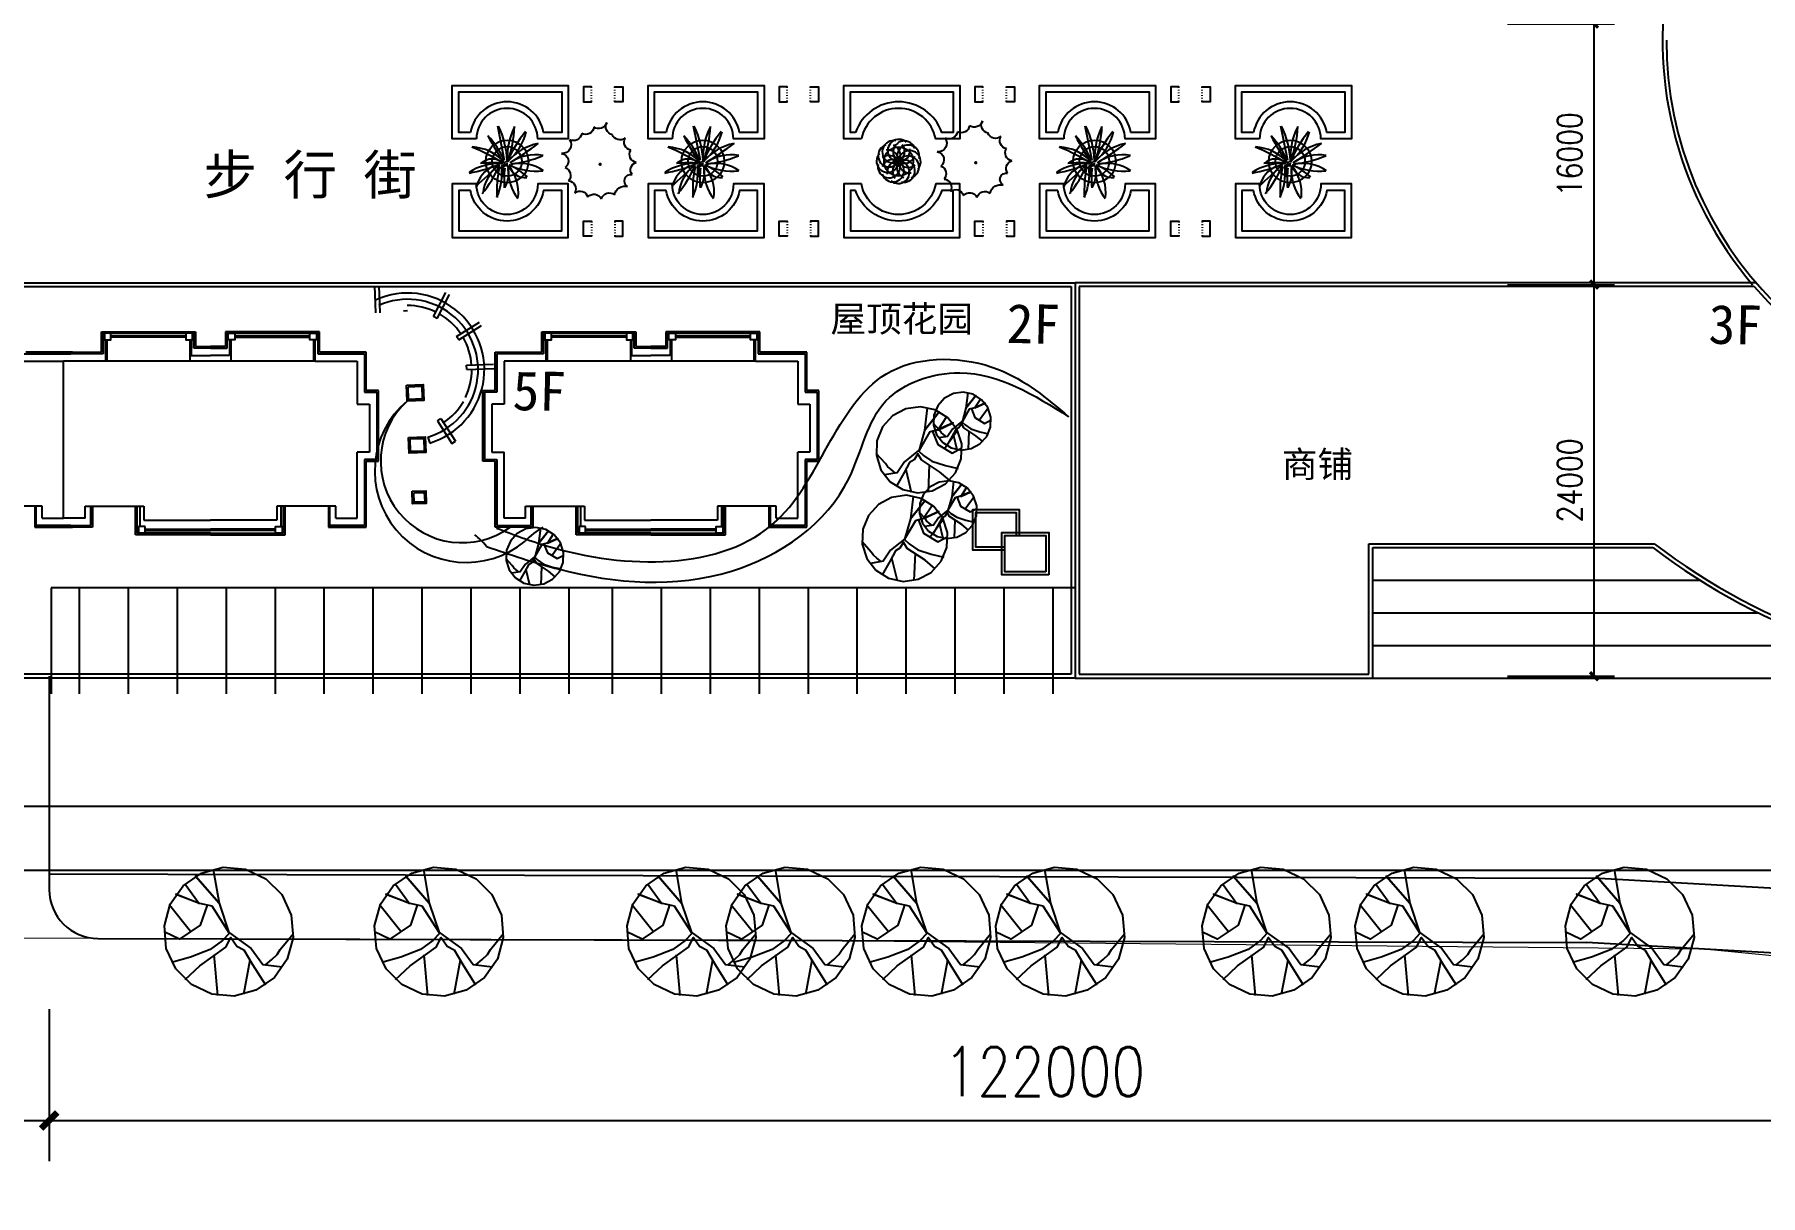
# Model space of a CAD drawing. Extents: x 225694 to 1397201, y -46174 to 794826.
# Drawn here: x 599084 to 704871, y 162947 to 234129 of the extents above; entities that cross this region are included whole.
import ezdxf
from ezdxf.enums import TextEntityAlignment as Align

# ---------------------------------------------------------------- set-up
doc = ezdxf.new("R2010")
doc.units = 0
doc.header["$LTSCALE"] = 0.5
doc.header["$MEASUREMENT"] = 0
doc.linetypes.add('X11', pattern=[6, 5, -1])
for name, color, linetype in [('08-树', 73, 'Continuous'), ('1', 4, 'Continuous'), ('PUB_DIM', 3, 'Continuous'), ('TR', 84, 'Continuous'), ('TREE', 84, 'Continuous'), ('TREE1', 62, 'Continuous'), ('WINDOW', 3, 'Continuous'), ('ZJ', 7, 'Continuous'), ('屋顶', 135, 'Continuous'), ('树', 124, 'Continuous'), ('环境', 64, 'Continuous'), ('红线', 1, 'Continuous'), ('路', 40, 'Continuous')]:
    doc.layers.add(name, color=color, linetype=linetype)
doc.layers.add('road', color=7, linetype='Continuous', lineweight=0)
doc.styles.add('DIM_FONT', font='SIMPLEX.shx', dxfattribs={"width": 0.8})
doc.styles.add('等线体', font='')
doc.styles.get('等线体').set_extended_font_data('黑体')
doc.dimstyles.new('DIMN1000', dxfattribs={"dimscale": 10, "dimtxt": 300, "dimasz": 100, "dimexe": 250, "dimexo": 300, "dimgap": 150, "dimtad": 1, "dimdec": 0, "dimzin": 0, "dimdsep": 46, "dimtxsty": 'DIM_FONT', "dimcen": 0.09, "dimclrt": 7, "dimazin": 2, "dimtfac": 1, "dimtdec": 0, "dimtix": 1, "dimtmove": 2, "dimatfit": 3, "dimfxl": 1, "dimtolj": 1, "dimtzin": 0, "dimarcsym": 0})
doc.dimstyles.new('DIMN500', dxfattribs={"dimscale": 5, "dimtxt": 300, "dimasz": 100, "dimexe": 250, "dimexo": 300, "dimgap": 150, "dimtad": 1, "dimdec": 0, "dimzin": 0, "dimdsep": 46, "dimtxsty": 'DIM_FONT', "dimcen": 0.09, "dimclrt": 7, "dimazin": 2, "dimtfac": 1, "dimtdec": 0, "dimtix": 1, "dimtmove": 2, "dimatfit": 3, "dimfxl": 1, "dimtolj": 1, "dimtzin": 0, "dimarcsym": 0})

# ---------------------------------------------------------------- blocks, each defined once
blk = doc.blocks.new('64')
at = {"linetype": 'Continuous'}
blk.add_lwpolyline([(1976, 57), (1856, 741), (1508, 1343), (976, 1789), (324, 2027), (-371, 2027), (-1024, 1789), (-1556, 1343), (-1903, 741), (-2024, 57), (-1903, -627), (-1556, -1228), (-1024, -1675), (-371, -1912), (324, -1912), (976, -1675), (1508, -1228), (1856, -627), (1976, 57)], dxfattribs=at)
for points in [[(-737, 1911), (-285, 955), (-166, 2053), (-285, 955), (0, 0), (285, -57), (761, -71), (1402, 86), (1973, 285)], [(238, 2039), (226, 1298), (654, 1954), (214, 1298), (-47, 1012), (-12, 14)], [(939, 742), (1010, 1782)], [(59, 1112), (582, 727), (1355, 742), (1616, 1198)], [(-24, 14), (-297, -770), (-309, -1383), (-760, -1782)], [(1925, -385), (1319, -299), (321, -285), (24, -128), (24, -456), (-83, -670), (-47, -1198), (-12, -1939)], [(1390, -1369), (761, -271)], [(-59, -1041), (713, -1797)], [(-368, -1440), (-630, -1412), (-844, -1383), (-1010, -1312), (-1616, -1141)]]:
    blk.add_lwpolyline(points)
blk = doc.blocks.new('凤尾兰')
at = {"layer": '08-树', "color": 105}
for p, q in [((61, 375), (1042, 3985)), ((-426, -247), (-914, -1117))]:
    blk.add_line(p, q, dxfattribs=at)
for centre, radius, start, end in [((-8054, 4014), 9165, 335.75022, 359.55797), ((-15721, -8884), 17975, 30.39379, 42.27684), ((-4860, -1114), 4997, 16.84726, 59.86943), ((20925, 3474), 21269, 179.84059, 189.05452), ((-9135, 914), 9173, 357.15274, 16.58826), ((-8085, 9116), 12265, 313.14256, 330.8902), ((8333, -9026), 12206, 113.71517, 131.14158), ((7182, -2891), 7563, 126.99795, 155.46328), ((-1035, 5934), 5929, 283.38081, 319.79923), ((547, 16150), 15902, 253.69409, 265.6232), ((-52902, 174479), 181898, 285.63192, 286.69997), ((-3124, -4647), 5627, 60.52759, 97.75362), ((-1449, -2766), 3149, 87.09523, 139.79167), ((-8554, 9507), 12223, 293.65728, 310.18925), ((94, -4010), 4324, 99.66275, 148.18466), ((8598, -7393), 11935, 141.44931, 157.22784), ((-6838, -10421), 12506, 58.22112, 69.01449), ((-1853, -511), 1820, 23.35428, 103.88132), ((2564, -4830), 5447, 73.89084, 114.53099), ((-4666, 51571), 51909, 275.6835, 279.69465), ((-6274, 1998), 6109, 309.26977, 340.11252), ((9457, -6613), 11596, 147.18631, 157.60608), ((-3148, 590), 3403, 305.04389, 344.29464), ((4936, -2975), 5515, 153.78321, 189.23175), ((-425, -118), 112, 230.87794, 160.11252), ((-4203, -1315), 4527, 327.06001, 13.62364), ((2021, -588), 1821, 169.2664, 248.9589), ((5548, 3750), 6600, 216.83653, 249.16162), ((-6231, -5416), 8328, 22.36654, 38.34288), ((-749, -4713), 4627, 29.71983, 74.6757), ((5005, 12841), 13853, 250.90822, 265.41629), ((1192, -4615), 4582, 52.73635, 98.57412)]:
    blk.add_arc(centre, radius, start, end, dxfattribs=at)
for points in [[(-529, 169), (302, 42), (-391, -164), (93, -331)], [(-26, 320), (312, 245), (-27, 136), (311, 61)]]:
    blk.add_solid(points, dxfattribs=at)
blk = doc.blocks.new('SU3')
at = {"layer": 'TREE'}
blk.add_line((-2217, 110), (-2217, 110), dxfattribs=at)
blk.add_lwpolyline([(-54, -55, 99.8, 99.8, 1), (-45, 44, 99.8, 99.8, 1)], format="xyseb", close=True, dxfattribs=at)
for centre, radius, start, end in [((-873, 2260), 490, 280.77747, 30.77747), ((40, 2640), 508, 194.66819, 304.66819), ((824, 2290), 500, 187.81054, 297.81054), ((-1979, 1325), 490, 280.77747, 30.77747), ((-1240, 1949), 490, 229.65696, 339.65696), ((1553, 1916), 500, 187.80859, 297.80859), ((2228, 1175), 534, 145.97521, 274.2364), ((-2309, 592), 490, 280.77747, 30.77747), ((-2349, -346), 475, 323.81734, 73.81734), ((2332, 175), 473, 97.83354, 233.01762), ((-1891, -1005), 386, 299.20423, 101.1613), ((1915, -1486), 500, 97.83787, 207.83787), ((2223, -667), 496, 110.74851, 220.74851), ((-1547, -1981), 658, 12.97119, 103.74216), ((-599, -2230), 501, 17.66782, 127.66782), ((324, -2308), 501, 42.74024, 152.74024), ((1169, -2117), 500, 52.59973, 162.59973)]:
    blk.add_arc(centre, radius, start, end, dxfattribs=at)
blk = doc.blocks.new('_ArchTick')
at = {"color": 0, "linetype": 'ByBlock'}
blk.add_lwpolyline([(-0.5, -0.5, 0.4, 0.4, 0), (0.5, 0.5, 0.4, 0.4, 0)], format="xyseb", dxfattribs=at)
blk = doc.blocks.new('*U35')
at = {"color": 0, "lineweight": -2}
for p, q in [((689375, 234789), (695922, 234789)), ((694672, 218789), (694672, 234789)), ((694672, 218789), (694672, 234789)), ((689375, 218789), (695922, 218789))]:
    blk.add_line(p, q, dxfattribs=at)
at = {"layer": 'DEFPOINTS', "color": 0}
for p in [(687875, 234789), (687875, 218789)]:
    blk.add_point(p, dxfattribs=at)
at = {"color": 0, "lineweight": -2, "xscale": 500, "yscale": 500, "zscale": 500}
for p, rotation in [((694672, 234789), 90), ((694672, 218789), 270)]:
    blk.add_blockref('_ArchTick', p, dxfattribs=dict(at, rotation=rotation))
at = {"color": 7, "insert": (693172, 226789), "char_height": 1500, "width": 0.000000001, "attachment_point": 5, "rotation": 90, "style": 'DIM_FONT'}
blk.add_mtext('\\A1;16000', dxfattribs=at)
blk = doc.blocks.new('*U36')
at = {"color": 0, "lineweight": -2}
for p, q in [((689375, 218789), (695922, 218789)), ((694672, 194789), (694672, 218789)), ((694672, 194789), (694672, 218789)), ((689375, 194789), (695922, 194789))]:
    blk.add_line(p, q, dxfattribs=at)
at = {"layer": 'DEFPOINTS', "color": 0}
for p in [(687875, 218789), (687875, 194789)]:
    blk.add_point(p, dxfattribs=at)
at = {"color": 0, "lineweight": -2, "xscale": 500, "yscale": 500, "zscale": 500}
for p, rotation in [((694672, 218789), 90), ((694672, 194789), 270)]:
    blk.add_blockref('_ArchTick', p, dxfattribs=dict(at, rotation=rotation))
at = {"color": 7, "insert": (693172, 206789), "char_height": 1500, "width": 0.000000001, "attachment_point": 5, "rotation": 90, "style": 'DIM_FONT'}
blk.add_mtext('\\A1;24000', dxfattribs=at)
blk = doc.blocks.new('*U41')
at = {"color": 0, "lineweight": -2}
for p, q in [((599983, 174374), (599983, 165043)), ((721983, 174374), (721983, 165043)), ((599983, 167543), (721983, 167543)), ((599983, 167543), (721983, 167543))]:
    blk.add_line(p, q, dxfattribs=at)
at = {"layer": 'DEFPOINTS', "color": 0}
for p in [(599983, 177374), (721983, 177374)]:
    blk.add_point(p, dxfattribs=at)
at = {"color": 0, "lineweight": -2, "xscale": 1000, "yscale": 1000, "zscale": 1000, "rotation": 180}
blk.add_blockref('_ArchTick', (599983, 167543), dxfattribs=at)
at = {"color": 0, "lineweight": -2, "xscale": 1000, "yscale": 1000, "zscale": 1000}
blk.add_blockref('_ArchTick', (721983, 167543), dxfattribs=at)
at = {"color": 7, "insert": (660983, 170543), "char_height": 3000, "width": 0.000000001, "attachment_point": 5, "style": 'DIM_FONT'}
blk.add_mtext('\\A1;122000', dxfattribs=at)
blk = doc.blocks.new('*U86')
at = {"color": 0, "lineweight": -2}
for p, q in [((569983, 174374), (569983, 165043)), ((599983, 174374), (599983, 165043)), ((569983, 167543), (599983, 167543)), ((569983, 167543), (599983, 167543))]:
    blk.add_line(p, q, dxfattribs=at)
at = {"layer": 'DEFPOINTS', "color": 0}
for p in [(569983, 177374), (599983, 177374)]:
    blk.add_point(p, dxfattribs=at)
at = {"color": 0, "lineweight": -2, "xscale": 1000, "yscale": 1000, "zscale": 1000, "rotation": 180}
blk.add_blockref('_ArchTick', (569983, 167543), dxfattribs=at)
at = {"color": 0, "lineweight": -2, "xscale": 1000, "yscale": 1000, "zscale": 1000}
blk.add_blockref('_ArchTick', (599983, 167543), dxfattribs=at)
at = {"color": 7, "insert": (584983, 170543), "char_height": 3000, "width": 0.000000001, "attachment_point": 5, "style": 'DIM_FONT'}
blk.add_mtext('\\A1;30000', dxfattribs=at)

msp = doc.modelspace()

# ---------------------------------------------------------------- linework, layer by layer
at = {"layer": '1', "color": 7}
for p, q in [((662863.2, 200208.2), (600103.2, 200208.2)), ((600103.2, 200208.2), (600103.2, 193708.2)), ((601824.2, 200208.2), (601824.2, 193708.2)), ((604824.2, 200208.2), (604824.2, 193708.2)), ((607824.2, 200208.2), (607824.2, 193708.2)), ((610824.2, 200208.2), (610824.2, 193708.2)), ((613824.2, 200208.2), (613824.2, 193708.2)), ((616824.2, 200208.2), (616824.2, 193708.2)), ((619824.2, 200208.2), (619824.2, 193708.2)), ((622824.2, 200208.2), (622824.2, 193708.2)), ((625824.2, 200208.2), (625824.2, 193708.2)), ((628824.2, 200208.2), (628824.2, 193708.2)), ((631824.2, 200208.2), (631824.2, 193708.2)), ((634493.7, 200208.2), (634493.7, 193708.2)), ((637493.7, 200208.2), (637493.7, 193708.2)), ((640493.7, 200208.2), (640493.7, 193708.2)), ((643493.7, 200208.2), (643493.7, 193708.2)), ((646493.7, 200208.2), (646493.7, 193708.2)), ((649493.7, 200208.2), (649493.7, 193708.2)), ((652493.7, 200208.2), (652493.7, 193708.2)), ((655493.7, 200208.2), (655493.7, 193708.2)), ((658493.7, 200208.2), (658493.7, 193708.2)), ((661493.7, 200208.2), (661493.7, 193708.2)), ((681103.2, 200668.9), (701163.9, 200668.9)), ((681103.2, 198668.9), (704750.6, 198668.9)), ((681103.2, 196668.9), (709634.9, 196668.9)), ((681103.2, 194668.9), (729603.2, 194668.9))]:
    msp.add_line(p, q, dxfattribs=at)
at = {"layer": 'road', "color": 3}
msp.add_lwpolyline([(411886.8, 134306.4), (681831, 135083.3), (722314.9, 132545.9), (757499.1, 128190.6), (796511.1, 121136.9), (829702.7, 113451.3), (835942.4, 109319.8), (839378.4, 102818.1), (839803.1, 96869), (839803.1, 71317.9), (861476.7, 71317.9), (861487.3, 88051), (863243.3, 93386), (867816.8, 96639.9), (873485.7, 96531.1), (878259, 94844.5), (878259, 142886.4), (830448.8, 157748.9), (747825.5, 173519.2), (701410.9, 178050.5), (643134.1, 178596.4), (602974.5, 178704.6), (408690.3, 179359.3)], dxfattribs=at)
at = {"layer": 'TREE1', "color": 7}
for points, elevation in [([(621881, 212626.8), (622910.8, 212666.8), (622948.5, 211697.7), (621918.6, 211657.7)], 0), ([(621980.6, 212534.6), (622818.6, 212567.2), (622848.8, 211789.9), (622010.8, 211757.3)], 0), ([(622005.6, 209421.5), (623035.4, 209461.5), (623073.1, 208492.4), (622043.2, 208452.3)], 0), ([(622105.2, 209329.3), (622943.2, 209361.8), (622973.4, 208584.6), (622135.4, 208552)], 0), ([(622229.8, 206123.9), (623067.8, 206156.5), (623098, 205379.2), (622260, 205346.7)], 0), ([(622329.5, 206031.7), (622975.6, 206056.9), (622998.3, 205471.4), (622352.2, 205446.3)], 0), ([(661257.9, 200995.9), (658373.3, 200995.9), (658373.3, 203599.6), (661257.9, 203599.6)], -2981), ([(661073.6, 201180.2), (658557.6, 201180.2), (658557.6, 203415.3), (661073.6, 203415.3)], -2981)]:
    msp.add_lwpolyline(points, close=True, dxfattribs=dict(at, elevation=elevation))
at = {"layer": 'TREE1', "color": 7, "elevation": 0}
for points in [[(658557.6, 202516.1), (656584.9, 202516.1), (656584.9, 205001.7), (659429.7, 205001.7), (659429.7, 203415.3)], [(658557.6, 202700.5), (656769.2, 202700.5), (656769.2, 204817.4), (659245.4, 204817.4), (659245.4, 203415.3)]]:
    msp.add_lwpolyline(points, dxfattribs=at)
at = {"layer": 'WINDOW', "color": 7}
for p, q in [((596023.2, 218908.9), (662863.2, 218908.9)), ((596263.2, 218668.9), (662623.2, 218668.9)), ((662623.2, 218668.9), (662623.2, 194908.9)), ((662863.2, 218908.9), (662863.2, 194668.9)), ((704602.7, 218908.9), (662863.2, 218908.9)), ((662863.2, 218908.9), (662863.2, 194668.9)), ((704492.6, 218668.9), (663103.2, 218668.9)), ((663103.2, 218668.9), (663103.2, 194908.9)), ((680863.2, 194908.9), (680863.2, 202908.9)), ((680863.2, 202908.9), (698359.4, 202908.9)), ((681103.2, 194668.9), (681103.2, 202668.9)), ((681103.2, 202668.9), (698278.3, 202668.9)), ((662863.2, 194668.9), (597483.2, 194668.9)), ((662623.2, 194908.9), (597723.2, 194908.9)), ((662863.2, 194668.9), (681103.2, 194668.9)), ((663103.2, 194908.9), (680863.2, 194908.9))]:
    msp.add_line(p, q, dxfattribs=at)
for radius, start, end in [(23120, 119.256522, 220.450354), (22880, 180, 269.398984), (23120, 220.842296, 270), (39120, 232.702604, 270), (38880, 232.583406, 270)]:
    msp.add_arc((721983.2, 233788.9), radius, start, end, dxfattribs=at)
at = {"layer": '屋顶', "color": 7}
for p, q in [((603183.2, 214658.9), (603183.2, 215908.9)), ((603183.2, 215908.9), (608943.2, 215908.9)), ((603283.2, 215808.9), (603283.2, 214558.9)), ((608843.2, 215808.9), (603283.2, 215808.9)), ((608843.2, 214898.9), (608843.2, 215808.9)), ((608943.2, 215908.9), (608943.2, 214998.9)), ((610783.2, 215908.9), (610783.2, 214998.9)), ((616543.2, 215908.9), (610783.2, 215908.9)), ((610883.2, 214898.9), (610883.2, 215808.9)), ((610883.2, 215808.9), (616443.2, 215808.9)), ((616443.2, 215808.9), (616443.2, 214558.9)), ((616543.2, 214658.9), (616543.2, 215908.9)), ((630183.2, 214658.9), (630183.2, 215908.9)), ((630183.2, 215908.9), (635943.2, 215908.9)), ((630283.2, 215808.9), (630283.2, 214558.9)), ((635843.2, 215808.9), (630283.2, 215808.9)), ((635843.2, 214898.9), (635843.2, 215808.9)), ((635943.2, 215908.9), (635943.2, 214998.9)), ((637783.2, 215908.9), (637783.2, 214998.9)), ((643543.2, 215908.9), (637783.2, 215908.9)), ((637883.2, 214898.9), (637883.2, 215808.9)), ((637883.2, 215808.9), (643443.2, 215808.9)), ((643443.2, 215808.9), (643443.2, 214558.9)), ((643543.2, 214658.9), (643543.2, 215908.9)), ((603447, 214108.9), (603447, 215408.9)), ((603527, 214108.9), (603527, 215408.9)), ((608363.2, 215648.9), (603763.2, 215648.9)), ((608363.2, 215568.9), (603763.2, 215568.9)), ((608603.2, 215408.9), (608603.2, 214108.9)), ((608683.2, 215408.9), (608683.2, 214448.9)), ((609863.2, 214898.9), (608843.2, 214898.9)), ((608943.2, 214998.9), (609863.2, 214998.9)), ((610783.2, 214998.9), (609863.2, 214998.9)), ((609863.2, 214898.9), (610883.2, 214898.9)), ((611043.2, 215408.9), (611043.2, 214448.9)), ((611123.2, 215408.9), (611123.2, 214108.9)), ((611363.2, 215648.9), (615963.2, 215648.9)), ((611363.2, 215568.9), (615963.2, 215568.9)), ((616199.3, 214108.9), (616199.3, 215408.9)), ((616279.3, 214108.9), (616279.3, 215408.9)), ((630447, 214108.9), (630447, 215408.9)), ((630527, 214108.9), (630527, 215408.9)), ((635363.2, 215648.9), (630763.2, 215648.9)), ((635363.2, 215568.9), (630763.2, 215568.9)), ((635603.2, 215408.9), (635603.2, 214108.9)), ((635683.2, 215408.9), (635683.2, 214448.9)), ((636863.2, 214898.9), (635843.2, 214898.9)), ((635943.2, 214998.9), (636863.2, 214998.9)), ((637783.2, 214998.9), (636863.2, 214998.9)), ((636863.2, 214898.9), (637883.2, 214898.9)), ((638043.2, 215408.9), (638043.2, 214448.9)), ((638123.2, 215408.9), (638123.2, 214108.9)), ((638363.2, 215648.9), (642963.2, 215648.9)), ((638363.2, 215568.9), (642963.2, 215568.9)), ((643199.3, 214108.9), (643199.3, 215408.9)), ((643279.3, 214108.9), (643279.3, 215408.9)), ((598283.2, 214108.9), (600863.2, 214108.9)), ((598443.2, 214558.9), (601313.2, 214558.9)), ((601413.2, 214658.9), (598543.2, 214658.9)), ((600313.2, 214658.9), (603183.2, 214658.9)), ((603283.2, 214558.9), (600413.2, 214558.9)), ((603052.5, 214558.9), (600458.2, 214558.9)), ((616283.2, 214108.9), (600863.2, 214108.9)), ((600863.2, 204468.9), (600863.2, 214108.9)), ((608683.2, 214448.9), (609863.2, 214448.9)), ((611043.2, 214448.9), (609863.2, 214448.9)), ((616283.2, 214108.9), (618863.2, 214108.9)), ((616443.2, 214558.9), (619313.2, 214558.9)), ((616443.2, 214558.9), (616448.2, 214558.9)), ((619413.2, 214658.9), (616543.2, 214658.9)), ((618863.2, 214108.9), (618863.2, 211458.9)), ((619313.2, 214558.9), (619313.2, 212208.9)), ((619413.2, 212308.9), (619413.2, 214658.9)), ((627313.2, 214658.9), (630183.2, 214658.9)), ((627313.2, 212308.9), (627313.2, 214658.9)), ((630283.2, 214558.9), (627413.2, 214558.9)), ((627413.2, 214558.9), (627413.2, 212208.9)), ((630052.5, 214558.9), (627458.2, 214558.9)), ((627863.2, 214108.9), (627863.2, 211458.9)), ((643283.2, 214108.9), (627863.2, 214108.9)), ((635683.2, 214448.9), (636863.2, 214448.9)), ((638043.2, 214448.9), (636863.2, 214448.9)), ((643283.2, 214108.9), (645863.2, 214108.9)), ((643443.2, 214558.9), (646313.2, 214558.9)), ((643443.2, 214558.9), (643448.2, 214558.9)), ((646413.2, 214658.9), (643543.2, 214658.9)), ((645863.2, 214108.9), (645863.2, 211458.9)), ((646313.2, 214558.9), (646313.2, 212208.9)), ((646413.2, 212308.9), (646413.2, 214658.9)), ((619313.2, 212208.9), (620063.2, 212208.9)), ((620163.2, 212308.9), (619413.2, 212308.9)), ((620063.2, 212208.9), (620063.2, 208068.9)), ((620163.2, 207968.9), (620163.2, 212308.9)), ((626563.2, 207968.9), (626563.2, 212308.9)), ((626563.2, 212308.9), (627313.2, 212308.9)), ((626663.2, 212208.9), (626663.2, 208068.9)), ((627413.2, 212208.9), (626663.2, 212208.9)), ((646313.2, 212208.9), (647063.2, 212208.9)), ((647163.2, 212308.9), (646413.2, 212308.9)), ((647063.2, 212208.9), (647063.2, 208068.9)), ((647163.2, 207968.9), (647163.2, 212308.9)), ((618863.2, 211458.9), (619613.2, 211458.9)), ((619613.2, 211458.9), (619613.2, 208518.9)), ((627863.2, 211458.9), (627113.2, 211458.9)), ((627113.2, 211458.9), (627113.2, 208518.9)), ((645863.2, 211458.9), (646613.2, 211458.9)), ((646613.2, 211458.9), (646613.2, 208518.9)), ((600863.2, 204468.9), (600863.2, 208518.9)), ((618863.2, 204468.9), (618863.2, 208518.9)), ((619613.2, 208518.9), (618863.2, 208518.9)), ((627113.2, 208518.9), (627863.2, 208518.9)), ((627863.2, 204468.9), (627863.2, 208518.9)), ((645863.2, 204468.9), (645863.2, 208518.9)), ((646613.2, 208518.9), (645863.2, 208518.9)), ((619313.2, 208068.9), (619313.2, 204018.9)), ((619313.2, 208068.9), (619313.2, 204018.9)), ((620063.2, 208068.9), (619313.2, 208068.9)), ((619563.2, 208068.9), (619313.2, 208068.9)), ((619413.2, 203918.9), (619413.2, 207968.9)), ((619413.2, 207968.9), (620163.2, 207968.9)), ((627313.2, 207968.9), (626563.2, 207968.9)), ((626663.2, 208068.9), (627413.2, 208068.9)), ((627163.2, 208068.9), (627413.2, 208068.9)), ((627313.2, 203918.9), (627313.2, 207968.9)), ((627413.2, 208068.9), (627413.2, 204018.9)), ((627413.2, 208068.9), (627413.2, 204018.9)), ((646313.2, 208068.9), (646313.2, 204018.9)), ((646313.2, 208068.9), (646313.2, 204018.9)), ((647063.2, 208068.9), (646313.2, 208068.9)), ((646563.2, 208068.9), (646313.2, 208068.9)), ((646413.2, 203918.9), (646413.2, 207968.9)), ((646413.2, 207968.9), (647163.2, 207968.9)), ((599543.2, 205218.9), (595943.2, 205218.9)), ((599093.2, 205218.9), (599093.2, 203918.9)), ((599193.2, 204018.9), (599193.2, 205218.9)), ((599193.2, 204018.9), (599193.2, 205218.9)), ((599543.2, 204468.9), (599543.2, 205218.9)), ((599543.2, 204468.9), (600863.2, 204468.9)), ((602183.2, 204468.9), (600863.2, 204468.9)), ((602183.2, 205218.9), (605783.2, 205218.9)), ((602183.2, 204468.9), (602183.2, 205218.9)), ((602533.2, 204018.9), (602533.2, 205218.9)), ((602533.2, 204018.9), (602533.2, 205218.9)), ((602633.2, 205218.9), (602633.2, 203918.9)), ((605083.2, 205218.9), (605783.2, 205218.9)), ((605283.2, 203458.9), (605283.2, 205218.9)), ((605383.2, 203558.9), (605383.2, 205218.9)), ((605543.2, 205218.9), (605543.2, 203958.9)), ((605783.2, 205218.9), (605783.2, 204358.9)), ((605783.2, 204358.9), (609863.2, 204358.9)), ((613943.2, 204358.9), (609863.2, 204358.9)), ((617543.2, 205218.9), (613943.2, 205218.9)), ((613943.2, 205218.9), (613943.2, 204358.9)), ((614643.2, 205218.9), (613943.2, 205218.9)), ((614183.2, 205218.9), (614183.2, 203958.9)), ((614343.2, 203558.9), (614343.2, 205218.9)), ((614443.2, 203458.9), (614443.2, 205218.9)), ((617093.2, 205218.9), (617093.2, 203918.9)), ((617193.2, 204018.9), (617193.2, 205218.9)), ((617193.2, 204018.9), (617193.2, 205218.9)), ((617543.2, 204468.9), (617543.2, 205218.9)), ((617543.2, 204468.9), (618863.2, 204468.9)), ((629183.2, 204468.9), (627863.2, 204468.9)), ((629183.2, 205218.9), (632783.2, 205218.9)), ((629183.2, 204468.9), (629183.2, 205218.9)), ((629533.2, 204018.9), (629533.2, 205218.9)), ((629533.2, 204018.9), (629533.2, 205218.9)), ((629633.2, 205218.9), (629633.2, 203918.9)), ((632083.2, 205218.9), (632783.2, 205218.9)), ((632283.2, 203458.9), (632283.2, 205218.9)), ((632383.2, 203558.9), (632383.2, 205218.9)), ((632543.2, 205218.9), (632543.2, 203958.9)), ((632783.2, 205218.9), (632783.2, 204358.9)), ((632783.2, 204358.9), (636863.2, 204358.9)), ((640943.2, 204358.9), (636863.2, 204358.9)), ((644543.2, 205218.9), (640943.2, 205218.9)), ((640943.2, 205218.9), (640943.2, 204358.9)), ((641643.2, 205218.9), (640943.2, 205218.9)), ((641183.2, 205218.9), (641183.2, 203958.9)), ((641343.2, 203558.9), (641343.2, 205218.9)), ((641443.2, 203458.9), (641443.2, 205218.9)), ((644093.2, 205218.9), (644093.2, 203918.9)), ((644193.2, 204018.9), (644193.2, 205218.9)), ((644193.2, 204018.9), (644193.2, 205218.9)), ((644543.2, 204468.9), (644543.2, 205218.9)), ((644543.2, 204468.9), (645863.2, 204468.9)), ((599093.2, 203918.9), (601413.2, 203918.9)), ((601313.2, 204018.9), (599193.2, 204018.9)), ((601313.2, 204018.9), (599193.2, 204018.9)), ((602633.2, 203918.9), (600313.2, 203918.9)), ((600413.2, 204018.9), (602533.2, 204018.9)), ((600413.2, 204018.9), (602533.2, 204018.9)), ((609863.2, 203458.9), (605283.2, 203458.9)), ((609863.2, 203558.9), (605383.2, 203558.9)), ((605863.2, 203958.9), (605463.2, 203958.9)), ((605463.2, 203958.9), (605463.2, 203558.9)), ((605463.2, 203558.9), (605863.2, 203558.9)), ((605863.2, 203558.9), (605863.2, 203958.9)), ((605863.2, 203798.9), (609863.2, 203798.9)), ((605863.2, 203718.9), (609863.2, 203718.9)), ((613863.2, 203798.9), (609863.2, 203798.9)), ((613863.2, 203718.9), (609863.2, 203718.9)), ((609863.2, 203558.9), (614343.2, 203558.9)), ((609863.2, 203458.9), (614443.2, 203458.9)), ((617093.2, 203918.9), (619413.2, 203918.9)), ((619313.2, 204018.9), (617193.2, 204018.9)), ((619313.2, 204018.9), (617193.2, 204018.9)), ((629633.2, 203918.9), (627313.2, 203918.9)), ((627413.2, 204018.9), (629533.2, 204018.9)), ((627413.2, 204018.9), (629533.2, 204018.9)), ((636863.2, 203458.9), (632283.2, 203458.9)), ((636863.2, 203558.9), (632383.2, 203558.9)), ((632863.2, 203958.9), (632463.2, 203958.9)), ((632463.2, 203958.9), (632463.2, 203558.9)), ((632463.2, 203558.9), (632863.2, 203558.9)), ((632863.2, 203558.9), (632863.2, 203958.9)), ((632863.2, 203798.9), (636863.2, 203798.9)), ((632863.2, 203718.9), (636863.2, 203718.9)), ((640863.2, 203798.9), (636863.2, 203798.9)), ((640863.2, 203718.9), (636863.2, 203718.9)), ((636863.2, 203558.9), (641343.2, 203558.9)), ((636863.2, 203458.9), (641443.2, 203458.9)), ((644093.2, 203918.9), (646413.2, 203918.9)), ((646313.2, 204018.9), (644193.2, 204018.9)), ((646313.2, 204018.9), (644193.2, 204018.9))]:
    msp.add_line(p, q, dxfattribs=at)
for points in [[(603363.2, 215808.9), (603363.2, 215408.9), (603763.2, 215408.9), (603763.2, 215808.9)], [(608363.2, 215808.9), (608363.2, 215408.9), (608763.2, 215408.9), (608763.2, 215808.9)], [(611363.2, 215808.9), (611363.2, 215408.9), (610963.2, 215408.9), (610963.2, 215808.9)], [(616363.2, 215808.9), (616363.2, 215408.9), (615963.2, 215408.9), (615963.2, 215808.9)], [(630363.2, 215808.9), (630363.2, 215408.9), (630763.2, 215408.9), (630763.2, 215808.9)], [(635363.2, 215808.9), (635363.2, 215408.9), (635763.2, 215408.9), (635763.2, 215808.9)], [(638363.2, 215808.9), (638363.2, 215408.9), (637963.2, 215408.9), (637963.2, 215808.9)], [(643363.2, 215808.9), (643363.2, 215408.9), (642963.2, 215408.9), (642963.2, 215808.9)], [(614263.2, 203958.9), (614263.2, 203558.9), (613863.2, 203558.9), (613863.2, 203958.9)], [(641263.2, 203958.9), (641263.2, 203558.9), (640863.2, 203558.9), (640863.2, 203958.9)]]:
    msp.add_lwpolyline(points, close=True, dxfattribs=at)
at = {"layer": '树', "color": 7}
for points in [[(626167.8, 227723.9), (624689.1, 227723.9), (624689.1, 231010.1), (631795.4, 231010.1), (631795.4, 227723.9), (629924.1, 227723.9, 1)], [(638167.8, 227723.9), (636689.1, 227723.9), (636689.1, 231010.1), (643795.4, 231010.1), (643795.4, 227723.9), (641924.1, 227723.9, 1)], [(638167.8, 227723.9), (636689.1, 227723.9), (636689.1, 231010.1), (643795.4, 231010.1), (643795.4, 227723.9), (641924.1, 227723.9, 1)], [(649767.8, 227723.9), (648689.1, 227723.9), (648689.1, 231010.1), (655795.4, 231010.1), (655795.4, 227723.9), (654324.1, 227723.9, 0.82441904)], [(662167.8, 227723.9), (660689.1, 227723.9), (660689.1, 231010.1), (667795.4, 231010.1), (667795.4, 227723.9), (665924.1, 227723.9, 1)], [(674167.8, 227723.9), (672689.1, 227723.9), (672689.1, 231010.1), (679795.4, 231010.1), (679795.4, 227723.9), (677924.1, 227723.9, 1)], [(625803.2, 228123.9), (625089.1, 228123.9), (625089.1, 230610.1), (631395.4, 230610.1), (631395.4, 228123.9), (630288.8, 228123.9, 0.8374285)], [(637803.2, 228123.9), (637089.1, 228123.9), (637089.1, 230610.1), (643395.4, 230610.1), (643395.4, 228123.9), (642288.8, 228123.9, 0.8374285)], [(637803.2, 228123.9), (637089.1, 228123.9), (637089.1, 230610.1), (643395.4, 230610.1), (643395.4, 228123.9), (642288.8, 228123.9, 0.8374285)], [(649403.2, 228123.9), (649089.1, 228123.9), (649089.1, 230610.1), (655395.4, 230610.1), (655395.4, 228123.9), (654688.8, 228123.9, 0.71067791)], [(661803.2, 228123.9), (661089.1, 228123.9), (661089.1, 230610.1), (667395.4, 230610.1), (667395.4, 228123.9), (666288.8, 228123.9, 0.8374285)], [(673803.2, 228123.9), (673089.1, 228123.9), (673089.1, 230610.1), (679395.4, 230610.1), (679395.4, 228123.9), (678288.8, 228123.9, 0.8374285)], [(626167.8, 224967.9), (624689.1, 224967.9), (624689.1, 221681.8), (631795.4, 221681.8), (631795.4, 224967.9), (629924.1, 224967.9, -1)], [(625803.2, 224567.9), (625089.1, 224567.9), (625089.1, 222081.8), (631395.4, 222081.8), (631395.4, 224567.9), (630288.8, 224567.9, -0.8374285)], [(638167.8, 224967.9), (636689.1, 224967.9), (636689.1, 221681.8), (643795.4, 221681.8), (643795.4, 224967.9), (641924.1, 224967.9, -1)], [(638167.8, 224967.9), (636689.1, 224967.9), (636689.1, 221681.8), (643795.4, 221681.8), (643795.4, 224967.9), (641924.1, 224967.9, -1)], [(637803.2, 224567.9), (637089.1, 224567.9), (637089.1, 222081.8), (643395.4, 222081.8), (643395.4, 224567.9), (642288.8, 224567.9, -0.8374285)], [(637803.2, 224567.9), (637089.1, 224567.9), (637089.1, 222081.8), (643395.4, 222081.8), (643395.4, 224567.9), (642288.8, 224567.9, -0.8374285)], [(649767.8, 224967.9), (648689.1, 224967.9), (648689.1, 221681.8), (655795.4, 221681.8), (655795.4, 224967.9), (654324.1, 224967.9, -0.82441904)], [(649403.2, 224567.9), (649089.1, 224567.9), (649089.1, 222081.8), (655395.4, 222081.8), (655395.4, 224567.9), (654688.8, 224567.9, -0.71067791)], [(662167.8, 224967.9), (660689.1, 224967.9), (660689.1, 221681.8), (667795.4, 221681.8), (667795.4, 224967.9), (665924.1, 224967.9, -1)], [(661803.2, 224567.9), (661089.1, 224567.9), (661089.1, 222081.8), (667395.4, 222081.8), (667395.4, 224567.9), (666288.8, 224567.9, -0.8374285)], [(674167.8, 224967.9), (672689.1, 224967.9), (672689.1, 221681.8), (679795.4, 221681.8), (679795.4, 224967.9), (677924.1, 224967.9, -1)], [(673803.2, 224567.9), (673089.1, 224567.9), (673089.1, 222081.8), (679395.4, 222081.8), (679395.4, 224567.9), (678288.8, 224567.9, -0.8374285)]]:
    msp.add_lwpolyline(points, format="xyb", close=True, dxfattribs=at)
for points in [[(633212.4, 230860.4), (633212.4, 230921.3), (632726.2, 230921.3), (632726.2, 230007.6), (633212.4, 230007.6), (633212.4, 230079.4)], [(633212.4, 230695.6), (633212.4, 230738.6)], [(634652.4, 230860.4), (634652.4, 230921.3), (635138.5, 230921.3), (635138.5, 230007.6), (634652.4, 230007.6), (634652.4, 230079.4)], [(634652.4, 230695.6), (634652.4, 230738.6)], [(645212.4, 230860.4), (645212.4, 230921.3), (644726.2, 230921.3), (644726.2, 230007.6), (645212.4, 230007.6), (645212.4, 230079.4)], [(645212.4, 230860.4), (645212.4, 230921.3), (644726.2, 230921.3), (644726.2, 230007.6), (645212.4, 230007.6), (645212.4, 230079.4)], [(645212.4, 230695.6), (645212.4, 230738.6)], [(645212.4, 230695.6), (645212.4, 230738.6)], [(646652.4, 230860.4), (646652.4, 230921.3), (647138.5, 230921.3), (647138.5, 230007.6), (646652.4, 230007.6), (646652.4, 230079.4)], [(646652.4, 230860.4), (646652.4, 230921.3), (647138.5, 230921.3), (647138.5, 230007.6), (646652.4, 230007.6), (646652.4, 230079.4)], [(646652.4, 230695.6), (646652.4, 230738.6)], [(646652.4, 230695.6), (646652.4, 230738.6)], [(657212.4, 230860.4), (657212.4, 230921.3), (656726.2, 230921.3), (656726.2, 230007.6), (657212.4, 230007.6), (657212.4, 230079.4)], [(657212.4, 230695.6), (657212.4, 230738.6)], [(658652.4, 230860.4), (658652.4, 230921.3), (659138.5, 230921.3), (659138.5, 230007.6), (658652.4, 230007.6), (658652.4, 230079.4)], [(658652.4, 230695.6), (658652.4, 230738.6)], [(669212.4, 230860.4), (669212.4, 230921.3), (668726.2, 230921.3), (668726.2, 230007.6), (669212.4, 230007.6), (669212.4, 230079.4)], [(669212.4, 230695.6), (669212.4, 230738.6)], [(670652.4, 230860.4), (670652.4, 230921.3), (671138.5, 230921.3), (671138.5, 230007.6), (670652.4, 230007.6), (670652.4, 230079.4)], [(670652.4, 230695.6), (670652.4, 230738.6)], [(633212.4, 230530.7), (633212.4, 230573.8)], [(633212.4, 230365.9), (633212.4, 230409)], [(633212.4, 230201.1), (633212.4, 230244.2)], [(634652.4, 230530.7), (634652.4, 230573.8)], [(634652.4, 230365.9), (634652.4, 230409)], [(634652.4, 230201.1), (634652.4, 230244.2)], [(645212.4, 230530.7), (645212.4, 230573.8)], [(645212.4, 230530.7), (645212.4, 230573.8)], [(645212.4, 230365.9), (645212.4, 230409)], [(645212.4, 230365.9), (645212.4, 230409)], [(645212.4, 230201.1), (645212.4, 230244.2)], [(645212.4, 230201.1), (645212.4, 230244.2)], [(646652.4, 230530.7), (646652.4, 230573.8)], [(646652.4, 230530.7), (646652.4, 230573.8)], [(646652.4, 230365.9), (646652.4, 230409)], [(646652.4, 230365.9), (646652.4, 230409)], [(646652.4, 230201.1), (646652.4, 230244.2)], [(646652.4, 230201.1), (646652.4, 230244.2)], [(657212.4, 230530.7), (657212.4, 230573.8)], [(657212.4, 230365.9), (657212.4, 230409)], [(657212.4, 230201.1), (657212.4, 230244.2)], [(658652.4, 230530.7), (658652.4, 230573.8)], [(658652.4, 230365.9), (658652.4, 230409)], [(658652.4, 230201.1), (658652.4, 230244.2)], [(669212.4, 230530.7), (669212.4, 230573.8)], [(669212.4, 230365.9), (669212.4, 230409)], [(669212.4, 230201.1), (669212.4, 230244.2)], [(670652.4, 230530.7), (670652.4, 230573.8)], [(670652.4, 230365.9), (670652.4, 230409)], [(670652.4, 230201.1), (670652.4, 230244.2)], [(633212.4, 221831.4), (633212.4, 221770.6), (632726.2, 221770.6), (632726.2, 222684.2), (633212.4, 222684.2), (633212.4, 222612.5)], [(633212.4, 222490.7), (633212.4, 222447.6)], [(633212.4, 222325.9), (633212.4, 222282.8)], [(633212.4, 222161.1), (633212.4, 222118)], [(634652.4, 221831.4), (634652.4, 221770.6), (635138.5, 221770.6), (635138.5, 222684.2), (634652.4, 222684.2), (634652.4, 222612.5)], [(634652.4, 222490.7), (634652.4, 222447.6)], [(634652.4, 222325.9), (634652.4, 222282.8)], [(634652.4, 222161.1), (634652.4, 222118)], [(645212.4, 221831.4), (645212.4, 221770.6), (644726.2, 221770.6), (644726.2, 222684.2), (645212.4, 222684.2), (645212.4, 222612.5)], [(645212.4, 221831.4), (645212.4, 221770.6), (644726.2, 221770.6), (644726.2, 222684.2), (645212.4, 222684.2), (645212.4, 222612.5)], [(645212.4, 222490.7), (645212.4, 222447.6)], [(645212.4, 222490.7), (645212.4, 222447.6)], [(645212.4, 222325.9), (645212.4, 222282.8)], [(645212.4, 222325.9), (645212.4, 222282.8)], [(645212.4, 222161.1), (645212.4, 222118)], [(645212.4, 222161.1), (645212.4, 222118)], [(646652.4, 221831.4), (646652.4, 221770.6), (647138.5, 221770.6), (647138.5, 222684.2), (646652.4, 222684.2), (646652.4, 222612.5)], [(646652.4, 221831.4), (646652.4, 221770.6), (647138.5, 221770.6), (647138.5, 222684.2), (646652.4, 222684.2), (646652.4, 222612.5)], [(646652.4, 222490.7), (646652.4, 222447.6)], [(646652.4, 222490.7), (646652.4, 222447.6)], [(646652.4, 222325.9), (646652.4, 222282.8)], [(646652.4, 222325.9), (646652.4, 222282.8)], [(646652.4, 222161.1), (646652.4, 222118)], [(646652.4, 222161.1), (646652.4, 222118)], [(657212.4, 221831.4), (657212.4, 221770.6), (656726.2, 221770.6), (656726.2, 222684.2), (657212.4, 222684.2), (657212.4, 222612.5)], [(657212.4, 222490.7), (657212.4, 222447.6)], [(657212.4, 222325.9), (657212.4, 222282.8)], [(657212.4, 222161.1), (657212.4, 222118)], [(658652.4, 221831.4), (658652.4, 221770.6), (659138.5, 221770.6), (659138.5, 222684.2), (658652.4, 222684.2), (658652.4, 222612.5)], [(658652.4, 222490.7), (658652.4, 222447.6)], [(658652.4, 222325.9), (658652.4, 222282.8)], [(658652.4, 222161.1), (658652.4, 222118)], [(669212.4, 221831.4), (669212.4, 221770.6), (668726.2, 221770.6), (668726.2, 222684.2), (669212.4, 222684.2), (669212.4, 222612.5)], [(669212.4, 222490.7), (669212.4, 222447.6)], [(669212.4, 222325.9), (669212.4, 222282.8)], [(669212.4, 222161.1), (669212.4, 222118)], [(670652.4, 221831.4), (670652.4, 221770.6), (671138.5, 221770.6), (671138.5, 222684.2), (670652.4, 222684.2), (670652.4, 222612.5)], [(670652.4, 222490.7), (670652.4, 222447.6)], [(670652.4, 222325.9), (670652.4, 222282.8)], [(670652.4, 222161.1), (670652.4, 222118)], [(633212.4, 221996.3), (633212.4, 221953.2)], [(634652.4, 221996.3), (634652.4, 221953.2)], [(645212.4, 221996.3), (645212.4, 221953.2)], [(645212.4, 221996.3), (645212.4, 221953.2)], [(646652.4, 221996.3), (646652.4, 221953.2)], [(646652.4, 221996.3), (646652.4, 221953.2)], [(657212.4, 221996.3), (657212.4, 221953.2)], [(658652.4, 221996.3), (658652.4, 221953.2)], [(669212.4, 221996.3), (669212.4, 221953.2)], [(670652.4, 221996.3), (670652.4, 221953.2)]]:
    msp.add_lwpolyline(points, dxfattribs=at)
for centre, radius in [((628046, 226345.9), 1306.8), ((640046, 226345.9), 1306.8), ((640046, 226345.9), 1306.8), ((664046, 226345.9), 1306.8), ((676046, 226345.9), 1306.8), ((628046, 226345.9), 906.8), ((640046, 226345.9), 906.8), ((640046, 226345.9), 906.8), ((652046, 226345.9), 893.8), ((664046, 226345.9), 906.8), ((676046, 226345.9), 906.8)]:
    msp.add_circle(centre, radius, dxfattribs=at)
for centre, start, end in [((651727.5, 226934.7), 78.239465, 38.690176), ((652064.6, 227015), 48.239465, 8.690176), ((652396.6, 226916.1), 18.239465, 338.690176), ((651376.9, 226364.5), 138.239465, 98.690176), ((651457.2, 226027.4), 168.239465, 128.690176), ((651475.8, 226696.5), 108.239465, 68.690176), ((651695.4, 225775.7), 198.239465, 158.690176), ((652364.5, 225757.2), 258.239465, 218.690176), ((652616.2, 225995.3), 288.239465, 248.690176), ((652634.7, 226664.4), 348.239465, 308.690176), ((652715.1, 226327.4), 318.239465, 278.690176), ((652027.4, 225676.8), 228.239465, 188.690176)]:
    msp.add_arc(centre, 685.7, start, end, dxfattribs=at)
at = {"layer": '环境', "color": 7}
for p, q in [((620013.3, 217062, 0), (619949.2, 218712.5, 0)), ((620269.1, 217072, 0), (620205, 218722.5, 0)), ((623531.6, 216841.4, 0), (624301.3, 218302.8, 0)), ((623758.1, 216722.1, 0), (624527.8, 218183.5, 0)), ((621690, 217191, 0), (621945.8, 217200.9, 0)), ((623758.1, 216722.1, 0), (623531.6, 216841.4, 0)), ((624951.7, 215617.8, 0), (626349, 216498.6, 0)), ((625088.3, 215401.2, 0), (626485.5, 216282, 0)), ((625088.3, 215401.2, 0), (624951.7, 215617.8, 0)), ((625569.8, 213848.1, 0), (627220.3, 213912.2, 0)), ((625579.8, 213592.3, 0), (625569.8, 213848.1, 0)), ((625579.8, 213592.3, 0), (627230.2, 213656.4, 0)), ((623780.1, 210449.8, 0), (623996.6, 210586.3, 0)), ((623996.6, 210586.3, 0), (624877.4, 209189, 0)), ((623780.1, 210449.8, 0), (624660.9, 209052.5, 0)), ((623198.4, 209448.6, 0), (623308.8, 209080.8, 0)), ((624660.9, 209052.5, 0), (624877.4, 209189, 0))]:
    msp.add_line(p, q, dxfattribs=at)
for centre, radius, start, end in [((621958.4, 213579.6, 0), 4697, 286.707511, 114.228667), ((621958.4, 213579.6, 0), 4313, 286.707511, 114.228667), ((621958.4, 213579.6, 0), 3929, 64.092852, 90.359041), ((621958.4, 213579.6, 0), 3929, 34.092852, 60.359041), ((621958.4, 213579.6, 0), 3929, 4.092852, 30.359041), ((621958.4, 213579.6, 0), 3929, 334.092852, 0.359041), ((625548.2, 207373.8, 0), 5614.7, 130.273267, 309.904352), ((625301.5, 207972.8, 0), 5002.2, 132.553483, 305.86335), ((621958.4, 213579.6, 0), 3929, 304.092852, 330.359041), ((622874.6, 199554.3, 0), 5044.5, 39.145912, 50.71618), ((632771, 199554.3, 0), 5044.5, 120.093672, 135.872349)]:
    msp.add_arc(centre, radius, start, end, dxfattribs=at)
for points, knots in [([(627400.8, 203867.5), (628444.4, 203467.7), (633806.9, 201413), (646139.7, 201020.3), (648884.7, 214544.9), (658133.7, 214376.4), (661137, 211821.5), (662463.2, 210693.3)], [0, 0, 0, 0, 3402.68821816, 17484.86117388, 28993.63456173, 35558.83067255, 40750.75866175, 40750.75866175, 40750.75866175, 40750.75866175]), ([(626786.8, 202738.9), (628260.4, 202233.9), (633052.4, 200591.3), (641555.6, 199913.3), (649251.4, 205229.4), (650394.5, 212164.1), (656821, 214266.1), (660351.8, 212030.3), (662463.2, 210693.3)], [0, 0, 0, 0, 4683.13283248, 15229.62321908, 24419.69823145, 29662.62829122, 34498.64381438, 41691.69295133, 41691.69295133, 41691.69295133, 41691.69295133])]:
    msp.add_open_spline(points, degree=3, knots=knots, dxfattribs=at)
at = {"layer": '红线', "color": 7, "linetype": 'X11'}
for points in [[(387944.3, 186789), (388490.7, 686847.5), (831364.3, 686795.1), (831364.3, 186788.9)], [(380940, 182878.5), (381486.3, 682878.5), (839364.3, 682878.5), (839364.3, 182878.4)]]:
    msp.add_lwpolyline(points, close=True, dxfattribs=at)
at = {"layer": '路', "color": 7, "linetype": 'Continuous'}
for p, q in [((599983.2, 194788.9), (599983.2, 181704.6)), ((599983.2, 182675.3), (694635.7, 182402.6)), ((709051.8, 181585.8), (694635.7, 182402.6)), ((602974.5, 178704.6), (694202.9, 178458.9)), ((708619, 177642.1), (694202.9, 178458.9))]:
    msp.add_line(p, q, dxfattribs=at)
msp.add_arc((602983.2, 181704.6), 3000, 180, 269.834892, dxfattribs=at)

# ---------------------------------------------------------------- block references
at = {"layer": 'TR', "color": 7, "xscale": -1.02, "yscale": 1.02, "zscale": 1.02, "rotation": 2.919264829870372e-10}
for p in [(633701.3, 226177.6), (656724.1, 226271.7)]:
    msp.add_blockref('SU3', p, dxfattribs=at)
at = {"layer": '树', "color": 7}
for name, p, xscale, yscale, zscale, rotation in [('凤尾兰', (627965.1, 226184.9), 0.5760000000244389, 0.5760000000009313, 0.5760000000000002, 26.5509013681005), ('凤尾兰', (639965.1, 226184.9), 0.5760000000244389, 0.5760000000009313, 0.5760000000000002, 26.5509013681005), ('凤尾兰', (639965.1, 226184.9), 0.5760000000244389, 0.5760000000009313, 0.5760000000000002, 26.5509013681005), ('凤尾兰', (663965.1, 226184.9), 0.5760000000244389, 0.5760000000009313, 0.5760000000000002, 26.5509013681005), ('凤尾兰', (675965.1, 226184.9), 0.5760000000244389, 0.5760000000009313, 0.5760000000000002, 26.5509013681005), ('64', (655935.3, 210370.5, 0), 0.8870400566638946, 0.8870399906300008, 0.88704, 327.8367918517984), ('64', (653282.9, 208586.5, 0), 1.320000000909841, 1.31999998120591, 1.32, 327.8367925241169), ('64', (655067.4, 204940.4, 0), 0.8870400566638946, 0.8870399906300008, 0.88704, 327.8367918517984), ('64', (652414.9, 203156.4, 0), 1.320000000909841, 1.31999998120591, 1.32, 327.8367925241169), ('64', (629741.1, 202075.7, 0), 0.8870400566638946, 0.8870399906300008, 0.88704, 327.8367918517974)]:
    msp.add_blockref(name, p, dxfattribs=dict(at, xscale=xscale, yscale=yscale, zscale=zscale, rotation=rotation))
at = {"layer": '树', "color": 7, "extrusion": (3.08393e-24, 9.95157e-24, -1), "xscale": 1.980000000029297, "yscale": 1.98000000001921, "zscale": -1.98, "rotation": 325.0452676312946}
for p in [(-611013.6, 179002.4), (-623900.2, 179002.4), (-639369.2, 179002.4), (-645450.9, 179002.4), (-653766.5, 179002.4), (-661965.9, 179002.4), (-674620, 179002.4), (-683994.4, 179002.4), (-696881, 179002.4)]:
    msp.add_blockref('64', p, dxfattribs=at)

# ---------------------------------------------------------------- texts
at = {"layer": 'ZJ', "color": 7, "linetype": 'Continuous', "style": '等线体'}
for s, height, p in [('步 行 街', 2400, (615981.7, 225569.8)), ('屋顶花园', 1600, (652234.4, 216723.7)), ('商铺', 1600, (677718.7, 207814.2))]:
    msp.add_text(s, height=height, dxfattribs=at).set_placement(p, align=Align.MIDDLE)
for s, p in [('2F', (660304.9, 216389.6)), ('3F', (703329.6, 216319.2)), ('5F', (630027, 212249.4))]:
    msp.add_text(s, height=2400, rotation=358.735354, dxfattribs=at).set_placement(p, align=Align.MIDDLE)

# ---------------------------------------------------------------- dimensions: what is measured, and where the dimension line sits
at = {"layer": 'PUB_DIM', "color": 7}
for p1, p2, distance, dimstyle, picture, middle in [((687875.3, 218788.9), (687875.3, 234788.9), -6797.2, 'DIMN500', '*U35', (693172.5, 226788.9)), ((687875.3, 194788.9), (687875.3, 218788.9), -6797.2, 'DIMN500', '*U36', (693172.5, 206788.9)), ((569983.2, 177374.4), (599983.2, 177374.4), -9831.2, 'DIMN1000', '*U86', (584983.2, 170543.3)), ((599983.2, 177374.4), (721983.2, 177374.4), -9831.2, 'DIMN1000', '*U41', (660983.2, 170543.3))]:
    dim = msp.add_aligned_dim(p1=p1, p2=p2, distance=distance, dimstyle=dimstyle, dxfattribs=at)
    dim.commit()
    dim.dimension.update_dxf_attribs({"geometry": picture, "text_midpoint": middle})

doc.saveas('drawing.dxf')
